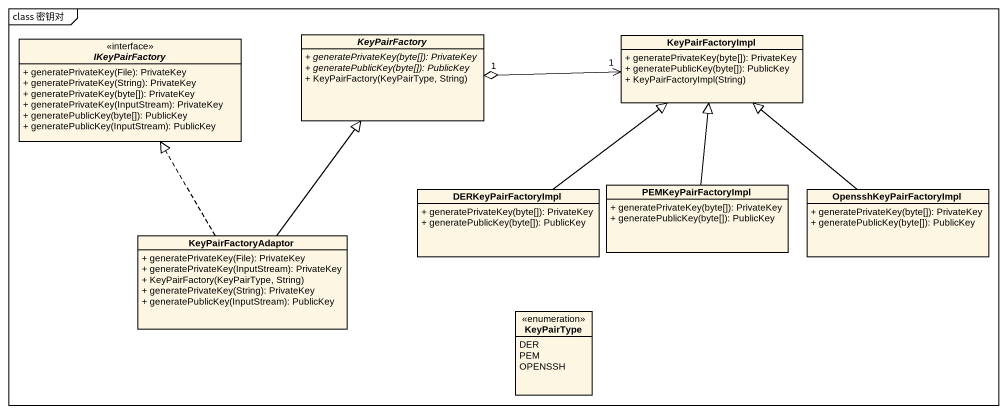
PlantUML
@startuml
mainframe class 密钥对
hide circle
hide empty members
skinparam classAttributeIconSize 0
interface IKeyPairFactory <<interface>> {
  + generatePrivateKey(File): PrivateKey
  + generatePrivateKey(String): PrivateKey
  + generatePrivateKey(byte[]): PrivateKey
  + generatePrivateKey(InputStream): PrivateKey
  + generatePublicKey(byte[]): PublicKey
  + generatePublicKey(InputStream): PublicKey
}
abstract class KeyPairFactory {
  {abstract} + generatePrivateKey(byte[]): PrivateKey
  {abstract} + generatePublicKey(byte[]): PublicKey
  + KeyPairFactory(KeyPairType, String)
}
class KeyPairFactoryImpl {
  + generatePrivateKey(byte[]): PrivateKey
  + generatePublicKey(byte[]): PublicKey
  + KeyPairFactoryImpl(String)
}
class DERKeyPairFactoryImpl {
  + generatePrivateKey(byte[]): PrivateKey
  + generatePublicKey(byte[]): PublicKey
}
class PEMKeyPairFactoryImpl {
  + generatePrivateKey(byte[]): PrivateKey
  + generatePublicKey(byte[]): PublicKey
}
class OpensshKeyPairFactoryImpl {
  + generatePrivateKey(byte[]): PrivateKey
  + generatePublicKey(byte[]): PublicKey
}
class KeyPairFactoryAdaptor {
  + generatePrivateKey(File): PrivateKey
  + generatePrivateKey(InputStream): PrivateKey
  + KeyPairFactory(KeyPairType, String)
  + generatePrivateKey(String): PrivateKey
  + generatePublicKey(InputStream): PublicKey
}
enum KeyPairType {
  DER
  PEM
  OPENSSH
}
KeyPairFactoryImpl "1" <-left-o "1" KeyPairFactory
DERKeyPairFactoryImpl -up-|> KeyPairFactoryImpl
PEMKeyPairFactoryImpl -up-|> KeyPairFactoryImpl
OpensshKeyPairFactoryImpl -up-|> KeyPairFactoryImpl
KeyPairFactoryAdaptor .up.|> IKeyPairFactory
KeyPairFactoryAdaptor -up-|> KeyPairFactory
@enduml
